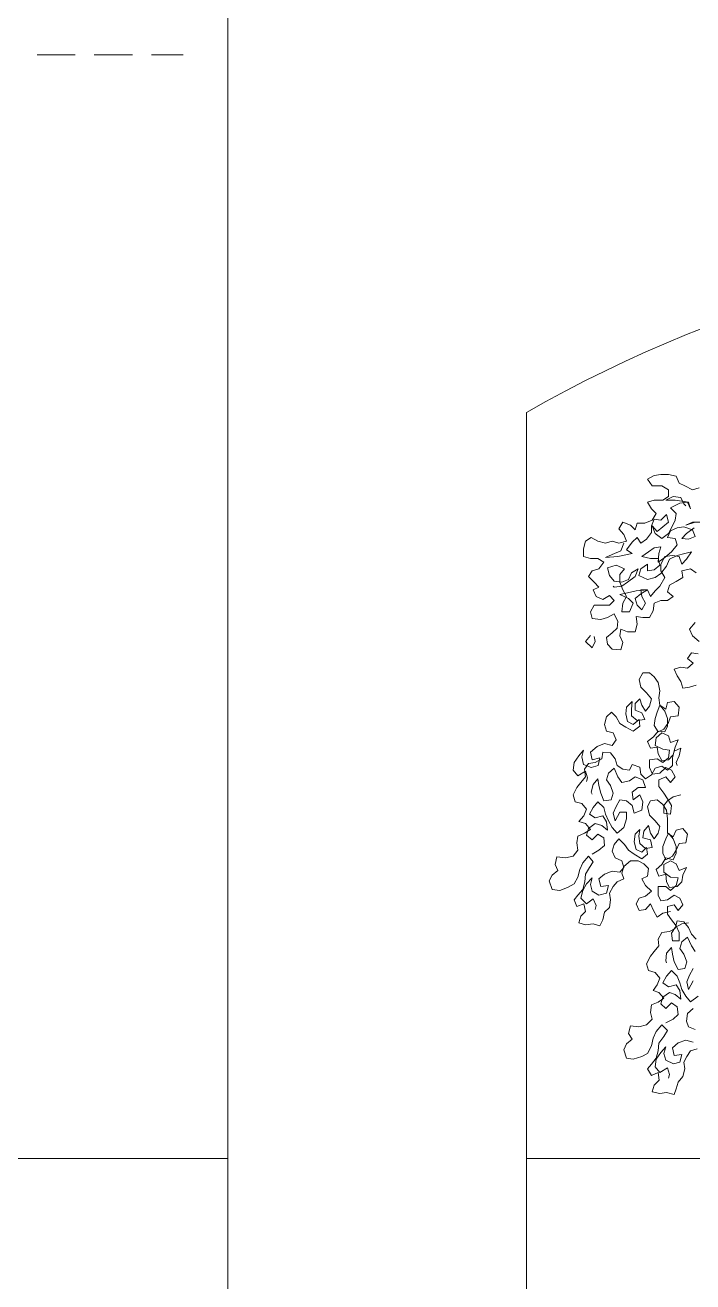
# Model space of a CAD drawing. Header units: metres. Extents: x 14 to 155, y 0 to 125.
# Drawn here: x 51.674 to 52.794, y 38.695 to 40.803 of the extents above; entities that cross this region are included whole.
import ezdxf

# ---------------------------------------------------------------- set-up
doc = ezdxf.new("R2010")
doc.units = ezdxf.units.M
doc.layers.add('PDF3_Geometry', color=9, linetype='Continuous', true_color=0x808080)
doc.layers.add('PDF_Geometry', color=7, linetype='Continuous', true_color=0xc0c0c0)

msp = doc.modelspace()

# ---------------------------------------------------------------- linework, layer by layer
at = {"layer": 'PDF3_Geometry', "color": 0, "lineweight": 5}
msp.add_lwpolyline([(54.7691, 40.154, 0.26501), (52.515, 40.1536), (52.5151, 37.9035), (52.0142, 37.9035), (52.0141, 40.8529), (54.7699, 40.853)], format="xyb", dxfattribs=at)
at = {"layer": 'PDF3_Geometry', "color": 0, "lineweight": 0}
for points in [[(51.758, 40.7537), (51.694, 40.7537)], [(51.854, 40.7537), (51.79, 40.7537)], [(51.9389, 40.7537), (51.8861, 40.7537)]]:
    msp.add_lwpolyline(points, dxfattribs=at)
at = {"layer": 'PDF3_Geometry', "color": 0, "lineweight": 5}
for points in [[(47.2644, 38.902), (52.0142, 38.9022)], [(52.5151, 38.9022), (53.5697, 38.9022)]]:
    msp.add_lwpolyline(points, dxfattribs=at)
at = {"layer": 'PDF_Geometry', "color": 0, "lineweight": 0}
for points in [[(52.8047, 40.0273), (52.7935, 40.0241), (52.7807, 40.0304), (52.7711, 40.0352), (52.7663, 40.0465), (52.7535, 40.0497), (52.7407, 40.0497), (52.7294, 40.0481), (52.7183, 40.0417), (52.7263, 40.0304), (52.7423, 40.0304), (52.7535, 40.0241), (52.7535, 40.0128), (52.7439, 40.0064), (52.7295, 40.0064), (52.7183, 40.0033), (52.7247, 39.992), (52.7326, 39.984), (52.7263, 39.9729), (52.7135, 39.968), (52.7007, 39.968), (52.6975, 39.9568), (52.6895, 39.9648), (52.6767, 39.9696), (52.6703, 39.9584), (52.6783, 39.9488), (52.683, 39.9376), (52.6703, 39.9344), (52.659, 39.9376), (52.6479, 39.9344), (52.635, 39.9376), (52.6239, 39.944), (52.6142, 39.9376), (52.611, 39.9248), (52.611, 39.912), (52.6223, 39.9088), (52.635, 39.9088), (52.6447, 39.9024), (52.6366, 39.8912), (52.6255, 39.888), (52.6191, 39.8784), (52.6287, 39.8688), (52.6366, 39.8608), (52.6271, 39.856), (52.6319, 39.8448), (52.6431, 39.84), (52.6543, 39.8464), (52.6622, 39.8384), (52.6543, 39.8304), (52.6398, 39.8304), (52.6287, 39.8304), (52.6223, 39.8192), (52.6255, 39.808), (52.6398, 39.8064), (52.6511, 39.8096), (52.6622, 39.816), (52.6687, 39.8032), (52.6671, 39.792), (52.6591, 39.784), (52.6495, 39.776), (52.6511, 39.7647), (52.6591, 39.7568), (52.6735, 39.7552), (52.6767, 39.768)], [(52.6783, 39.9344), (52.6735, 39.9216), (52.659, 39.9152), (52.6479, 39.9104), (52.6687, 39.912), (52.6927, 39.9168), (52.683, 39.9233), (52.6927, 39.936), (52.7007, 39.944), (52.707, 39.9344), (52.7167, 39.9408), (52.7247, 39.9521), (52.7247, 39.9632), (52.7295, 39.9745), (52.7407, 39.9729), (52.7503, 39.9824), (52.7535, 39.9697), (52.7439, 39.9616), (52.7342, 39.9537), (52.7263, 39.9632), (52.731, 39.9505), (52.7423, 39.9424), (52.7535, 39.9505), (52.7599, 39.9632), (52.7647, 39.9729), (52.7663, 39.984), (52.7566, 39.9937), (52.7727, 40.0017), (52.7855, 40.0033), (52.7903, 39.9921), (52.7871, 40.0033), (52.7759, 40.0049), (52.7647, 40.0064), (52.7487, 40.0064), (52.7615, 40.0128), (52.7743, 40.0112), (52.779, 40.0001), (52.7823, 39.9969)], [(52.7967, 39.96), (52.7839, 39.9505), (52.776, 39.9424), (52.7871, 39.9408), (52.7984, 39.9457), (52.7935, 39.9568), (52.7791, 39.9616), (52.7679, 39.96), (52.7567, 39.9553), (52.752, 39.9441), (52.7647, 39.9424), (52.7679, 39.9313), (52.7583, 39.92), (52.7471, 39.9104), (52.7359, 39.9025), (52.7375, 39.9168), (52.7407, 39.9281), (52.7295, 39.9265), (52.7199, 39.92), (52.7087, 39.912), (52.7231, 39.9088), (52.7359, 39.9088), (52.7391, 39.8977), (52.7295, 39.8896), (52.7183, 39.888), (52.7183, 39.8993), (52.7071, 39.8912), (52.7039, 39.8801), (52.7183, 39.8736), (52.7311, 39.8769), (52.7407, 39.8833), (52.7503, 39.896), (52.7551, 39.9073), (52.7679, 39.9136), (52.7807, 39.9168), (52.7919, 39.92), (52.7839, 39.9073), (52.776, 39.8993), (52.7711, 39.912), (52.7599, 39.9136), (52.7471, 39.912), (52.7407, 39.8993), (52.7407, 39.888), (52.7471, 39.8769), (52.7391, 39.8624), (52.7311, 39.8545), (52.7231, 39.8448), (52.7183, 39.8561), (52.7071, 39.8561), (52.7087, 39.8448), (52.7151, 39.8337), (52.7087, 39.8224), (52.7007, 39.8305), (52.6975, 39.8416), (52.7071, 39.8496), (52.7183, 39.8561), (52.6991, 39.8545), (52.6847, 39.8512), (52.6719, 39.848), (52.6863, 39.8416), (52.6943, 39.8337), (52.6879, 39.8192), (52.6751, 39.8192), (52.6767, 39.8337), (52.6831, 39.8448), (52.6767, 39.8561), (52.6719, 39.8688), (52.6719, 39.8817), (52.6799, 39.8912), (52.6655, 39.8977), (52.6511, 39.8928), (52.6543, 39.8801), (52.6623, 39.8704), (52.6751, 39.8688), (52.6863, 39.8736), (52.6911, 39.8848), (52.7023, 39.8912), (52.6975, 39.8785), (52.6847, 39.8688), (52.6751, 39.8624), (52.6623, 39.8608), (52.6607, 39.8624)], [(52.8079, 39.9697), (52.7935, 39.9697), (52.7823, 39.9648), (52.7984, 39.9697)], [(52.6767, 39.7679), (52.6719, 39.7791), (52.6735, 39.7903), (52.6846, 39.7856), (52.6975, 39.7856), (52.7007, 39.7983), (52.6991, 39.8112), (52.7102, 39.8096), (52.7215, 39.8096), (52.7279, 39.8207), (52.7295, 39.8336), (52.7407, 39.8383), (52.7519, 39.8383), (52.7615, 39.8447), (52.7519, 39.8528), (52.7551, 39.8639), (52.7663, 39.8703), (52.7775, 39.8768), (52.7759, 39.8879), (52.7903, 39.8911), (52.7999, 39.8848)], [(52.8047, 39.7695), (52.7936, 39.7791), (52.7888, 39.7903), (52.7984, 39.8015)], [(52.6223, 39.7792), (52.6143, 39.7696), (52.6255, 39.7585), (52.6304, 39.7696)], [(52.6303, 39.7696), (52.6287, 39.7776)], [(52.7999, 39.6959), (52.7887, 39.6927), (52.7775, 39.6912), (52.7743, 39.7023), (52.7679, 39.712), (52.7631, 39.7231), (52.7743, 39.7263), (52.7855, 39.7247), (52.7951, 39.7328), (52.7855, 39.7407), (52.7919, 39.7503), (52.8032, 39.7487)], [(52.7744, 39.5119), (52.7615, 39.5087), (52.752, 39.5023), (52.7456, 39.4943), (52.7456, 39.4815), (52.7568, 39.4799), (52.7583, 39.4943), (52.752, 39.5055), (52.7456, 39.5151), (52.7375, 39.5263), (52.7375, 39.5375), (52.7488, 39.5423), (52.7568, 39.5327), (52.7648, 39.5423), (52.7583, 39.5535), (52.7488, 39.5583), (52.7391, 39.5487), (52.7264, 39.5471), (52.7216, 39.5583), (52.7216, 39.5711), (52.7343, 39.5727), (52.744, 39.5663), (52.7536, 39.5743), (52.7552, 39.5871), (52.744, 39.5887), (52.7312, 39.5951), (52.7327, 39.6079), (52.7424, 39.616), (52.7536, 39.6111), (52.7567, 39.5999), (52.7696, 39.6047), (52.7648, 39.5919), (52.7615, 39.5791), (52.7536, 39.5711), (52.7424, 39.5695), (52.7359, 39.5807), (52.7343, 39.5919), (52.7232, 39.5903), (52.7184, 39.6015), (52.728, 39.6095), (52.7359, 39.6191), (52.7472, 39.6176), (52.752, 39.6271), (52.752, 39.64), (52.7472, 39.6527), (52.7391, 39.6624), (52.7343, 39.6511), (52.7312, 39.64), (52.7296, 39.6287), (52.7359, 39.6176), (52.7456, 39.6223), (52.7536, 39.6335), (52.7567, 39.6431), (52.7696, 39.6447), (52.7712, 39.6591), (52.7632, 39.6687), (52.752, 39.6671), (52.7488, 39.6559), (52.7391, 39.6624), (52.7375, 39.6751), (52.7391, 39.6864), (52.7359, 39.7007), (52.7296, 39.7104), (52.7216, 39.7167), (52.7103, 39.7167), (52.704, 39.7055), (52.7071, 39.6927), (52.7167, 39.6831), (52.7248, 39.6735), (52.7216, 39.6607), (52.7151, 39.6527), (52.7087, 39.6624), (52.7056, 39.6735), (52.6976, 39.6656), (52.6976, 39.6543), (52.7087, 39.6495), (52.7135, 39.6383), (52.7008, 39.6367), (52.6911, 39.6447), (52.6911, 39.6559), (52.6927, 39.6687), (52.6831, 39.6591), (52.6816, 39.6479), (52.6847, 39.6351), (52.6944, 39.6303), (52.704, 39.6383), (52.7056, 39.6271), (52.6944, 39.6191), (52.6816, 39.6255), (52.672, 39.6319), (52.6655, 39.6431), (52.6576, 39.6511), (52.6496, 39.6431), (52.6463, 39.6303), (52.6496, 39.6191), (52.6607, 39.616), (52.6655, 39.6047), (52.6592, 39.5951), (52.6463, 39.5983), (52.6336, 39.5935), (52.6223, 39.5839), (52.6256, 39.5711), (52.6383, 39.5743), (52.6352, 39.5615), (52.6239, 39.5583), (52.6111, 39.5631), (52.608, 39.5759), (52.6111, 39.5871), (52.6032, 39.5775), (52.5951, 39.5663), (52.5935, 39.5535), (52.6015, 39.5439), (52.6143, 39.5519), (52.6175, 39.5407), (52.6159, 39.5343)], [(52.7568, 39.3167), (52.7439, 39.3135), (52.7344, 39.3071), (52.728, 39.3183), (52.7232, 39.3295), (52.7151, 39.3199), (52.704, 39.3183), (52.6991, 39.3295), (52.704, 39.3391), (52.7151, 39.3423), (52.7248, 39.3503), (52.7151, 39.3599), (52.7088, 39.3711), (52.7183, 39.3759), (52.7199, 39.3887), (52.7119, 39.3967), (52.7024, 39.4015), (52.6895, 39.4015), (52.6784, 39.3919), (52.6751, 39.3807), (52.6784, 39.3711), (52.6671, 39.3663), (52.6608, 39.3583), (52.6544, 39.3471), (52.656, 39.3359), (52.6544, 39.3231), (52.6463, 39.3151), (52.6431, 39.3023), (52.6383, 39.2927), (52.6271, 39.2959), (52.6143, 39.2943), (52.6031, 39.2975), (52.6063, 39.3087), (52.6143, 39.3167), (52.6112, 39.3295), (52.5999, 39.3247), (52.5951, 39.3359), (52.6015, 39.3439), (52.6096, 39.3535), (52.6128, 39.3663), (52.6143, 39.3791), (52.6207, 39.3903), (52.6271, 39.3999), (52.6191, 39.4095), (52.6096, 39.3983), (52.6047, 39.3871), (52.6015, 39.3743), (52.5951, 39.3631), (52.5839, 39.3567), (52.5711, 39.3519), (52.5583, 39.3535), (52.5535, 39.3679), (52.5583, 39.3775), (52.5679, 39.3855), (52.5632, 39.3951), (52.5663, 39.4079), (52.5807, 39.4063), (52.5935, 39.4095), (52.6015, 39.4191), (52.5999, 39.4319), (52.6015, 39.4431), (52.6127, 39.4479), (52.6223, 39.4543), (52.6143, 39.4639), (52.6031, 39.4672), (52.6112, 39.4767), (52.6159, 39.4879), (52.608, 39.4975), (52.5967, 39.5007), (52.5935, 39.512), (52.5999, 39.5247), (52.6063, 39.5327), (52.6143, 39.5424), (52.6127, 39.5551), (52.6191, 39.5648), (52.6303, 39.5664), (52.6415, 39.5727), (52.6431, 39.584), (52.656, 39.5824), (52.6639, 39.5727), (52.6671, 39.5616), (52.6768, 39.5551), (52.6879, 39.5535), (52.6927, 39.5632), (52.7056, 39.5584), (52.7072, 39.5471), (52.7151, 39.5392), (52.7248, 39.5455), (52.7312, 39.5567), (52.7423, 39.56), (52.752, 39.5535), (52.7599, 39.5616), (52.7599, 39.5743), (52.7631, 39.5856), (52.7744, 39.5904), (52.7712, 39.5775), (52.7663, 39.5664), (52.768, 39.5616)], [(52.6255, 39.4127), (52.6368, 39.4191), (52.6463, 39.4271), (52.6447, 39.4399), (52.6351, 39.4463), (52.6255, 39.4367), (52.6159, 39.4447), (52.6191, 39.4559), (52.6303, 39.4639), (52.6415, 39.4607), (52.6511, 39.4527), (52.6495, 39.4671), (52.6431, 39.4767), (52.6303, 39.4735), (52.6207, 39.4799), (52.6271, 39.4911), (52.6351, 39.5007), (52.6447, 39.4911), (52.6479, 39.4799), (52.6527, 39.4687), (52.6591, 39.4575), (52.6671, 39.4479), (52.6783, 39.4575), (52.6832, 39.4719), (52.6832, 39.4831), (52.6719, 39.4831), (52.6639, 39.4687), (52.6607, 39.4815), (52.6655, 39.4927), (52.6719, 39.5039), (52.6832, 39.5023), (52.6927, 39.4944), (52.6959, 39.4815), (52.7088, 39.4863), (52.7103, 39.5007), (52.7055, 39.5119), (52.6943, 39.5039), (52.6927, 39.5168), (52.7023, 39.5247), (52.7151, 39.5247), (52.7103, 39.5375), (52.6975, 39.5424), (52.6879, 39.5359), (52.6751, 39.5327), (52.6687, 39.5424), (52.6623, 39.5567), (52.6527, 39.5487), (52.6495, 39.5375), (52.6559, 39.5279), (52.6607, 39.5151), (52.6575, 39.5039), (52.6447, 39.5023), (52.6399, 39.5151), (52.6367, 39.5279), (52.6351, 39.5391), (52.6271, 39.5295), (52.6239, 39.5168), (52.6255, 39.5135)], [(52.7871, 39.2975), (52.7759, 39.2959), (52.7647, 39.2895), (52.7584, 39.2799), (52.7599, 39.2671), (52.7711, 39.2671), (52.7711, 39.2814), (52.7663, 39.2927), (52.7584, 39.3023), (52.7519, 39.3119), (52.7519, 39.3247), (52.7631, 39.3279), (52.7695, 39.3183), (52.7776, 39.3279), (52.7727, 39.3391), (52.7631, 39.3439), (52.7519, 39.3359), (52.7407, 39.3343), (52.7359, 39.3439), (52.7359, 39.3583), (52.7487, 39.3583), (52.7568, 39.3519), (52.7663, 39.3599), (52.7695, 39.3727), (52.7568, 39.3743), (52.7455, 39.3823), (52.7455, 39.3951), (52.7568, 39.4015), (52.7663, 39.3967), (52.7711, 39.3855), (52.7839, 39.3903), (52.7776, 39.3774), (52.7759, 39.3663), (52.7679, 39.3583), (52.7552, 39.3567), (52.7503, 39.3663), (52.7487, 39.3791), (52.7375, 39.3759), (52.7328, 39.3871), (52.7423, 39.3951), (52.7487, 39.4063), (52.7615, 39.4031), (52.7663, 39.4143), (52.7663, 39.4255), (52.7615, 39.4383), (52.7536, 39.448), (52.7487, 39.4383), (52.7439, 39.4255), (52.7439, 39.4143), (52.7487, 39.4031), (52.7599, 39.4095), (52.7663, 39.4191), (52.7711, 39.4303), (52.7824, 39.4319), (52.7855, 39.4463), (52.7776, 39.4559), (52.7663, 39.4527), (52.7615, 39.4415), (52.7519, 39.448), (52.7519, 39.4607), (52.7519, 39.472), (52.7503, 39.4863), (52.7439, 39.496), (52.7343, 39.5039), (52.7231, 39.5023), (52.7183, 39.4928), (52.7215, 39.4783), (52.7312, 39.4687), (52.7391, 39.4591), (52.7359, 39.448), (52.7295, 39.4383), (52.7231, 39.448), (52.7199, 39.4607), (52.7119, 39.4511), (52.7103, 39.4399), (52.7231, 39.4367), (52.7263, 39.4239), (52.7151, 39.4223), (52.7055, 39.4303), (52.7039, 39.4431), (52.7055, 39.4543), (52.6975, 39.4463), (52.6959, 39.4335), (52.6991, 39.4207), (52.7088, 39.4159), (52.7167, 39.4239), (52.7183, 39.4127), (52.7088, 39.4047), (52.6959, 39.4127), (52.6863, 39.4191), (52.6799, 39.4287), (52.6703, 39.4383), (52.6623, 39.4287), (52.6591, 39.4175), (52.6639, 39.4063), (52.6751, 39.4015), (52.6783, 39.3903), (52.6719, 39.3823), (52.6591, 39.3839), (52.6463, 39.3791), (52.6367, 39.3711), (52.6399, 39.3583), (52.6527, 39.3599), (52.6495, 39.3471), (52.6367, 39.3439), (52.6255, 39.3503), (52.6223, 39.3615), (52.6255, 39.3727), (52.6159, 39.3631), (52.6095, 39.3518), (52.6063, 39.3391), (52.6159, 39.3294), (52.6271, 39.3375), (52.6319, 39.3263), (52.6303, 39.3199)], [(52.8016, 39.0862), (52.7903, 39.083), (52.784, 39.0734), (52.7792, 39.0637), (52.7808, 39.0526), (52.7776, 39.0397), (52.7695, 39.0302), (52.7663, 39.0189), (52.7631, 39.0094), (52.7503, 39.0126), (52.7391, 39.011), (52.7263, 39.0142), (52.7295, 39.0254), (52.7376, 39.0334), (52.736, 39.0462), (52.7247, 39.0413), (52.7183, 39.0526), (52.7247, 39.0606), (52.7328, 39.0702), (52.736, 39.083), (52.7375, 39.0958), (52.7455, 39.107), (52.7519, 39.1166), (52.7423, 39.1262), (52.7328, 39.115), (52.7279, 39.1038), (52.7247, 39.091), (52.7183, 39.0782), (52.7088, 39.0734), (52.6943, 39.0686), (52.6831, 39.0702), (52.6783, 39.0846), (52.6831, 39.0942), (52.6927, 39.1022), (52.6864, 39.1117), (52.6895, 39.1246), (52.7039, 39.123), (52.7167, 39.1262), (52.7263, 39.1357), (52.7231, 39.147), (52.7247, 39.1598), (52.736, 39.1646), (52.7455, 39.171), (52.7375, 39.1806), (52.7279, 39.1838), (52.7344, 39.1934), (52.7391, 39.2046), (52.7312, 39.2142), (52.7199, 39.2174), (52.7167, 39.2287), (52.7231, 39.2414), (52.7295, 39.2494), (52.7375, 39.259), (52.7359, 39.2702), (52.7423, 39.2814), (52.7552, 39.283), (52.7647, 39.2878), (52.7679, 39.3007), (52.7792, 39.2991), (52.7871, 39.2894), (52.7919, 39.2783), (52.8, 39.2702)], [(52.7983, 39.2495), (52.7919, 39.2591), (52.7855, 39.2735), (52.7759, 39.2655), (52.7727, 39.2543), (52.7791, 39.2447), (52.784, 39.2318), (52.7807, 39.2207), (52.7695, 39.2191), (52.7631, 39.2318), (52.7599, 39.2447), (52.7583, 39.2559), (52.7503, 39.2463), (52.7487, 39.2335), (52.7503, 39.2303)], [(52.7487, 39.1295), (52.7615, 39.1358), (52.7695, 39.1439), (52.7679, 39.1567), (52.7583, 39.163), (52.7487, 39.1535), (52.7407, 39.1614), (52.7439, 39.1727), (52.7551, 39.1807), (52.7647, 39.1775), (52.7743, 39.1695), (52.7727, 39.1838), (52.7663, 39.1935), (52.7535, 39.1903), (52.7439, 39.1967), (52.7503, 39.2078), (52.7583, 39.2175), (52.7679, 39.2078), (52.7727, 39.1967), (52.7759, 39.1854), (52.7823, 39.1743), (52.7903, 39.1647), (52.8031, 39.1743)], [(52.7951, 39.1999), (52.7871, 39.1854), (52.784, 39.1983), (52.7887, 39.2094), (52.7951, 39.2207)], [(52.7951, 39.1535), (52.7855, 39.1455), (52.7839, 39.1327), (52.7871, 39.1231), (52.7983, 39.1183)], [(52.7951, 39.0975), (52.7823, 39.1007), (52.7695, 39.0959), (52.7599, 39.0878), (52.7631, 39.0751), (52.7759, 39.0767), (52.7727, 39.0638), (52.7616, 39.0607), (52.7487, 39.067), (52.7455, 39.0783), (52.7487, 39.0894), (52.7407, 39.0799), (52.7327, 39.0686), (52.7311, 39.0559), (52.7391, 39.0462), (52.7519, 39.0543), (52.7551, 39.043), (52.7535, 39.0367)]]:
    msp.add_lwpolyline(points, dxfattribs=at)

doc.saveas('drawing.dxf')
